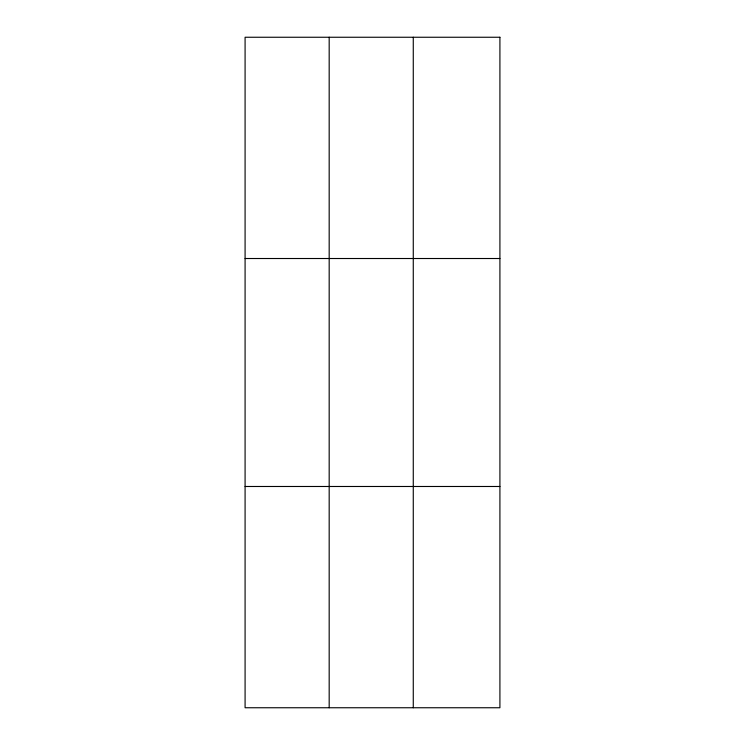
<?xml version="1.0" encoding="UTF-8"?>
<svg xmlns="http://www.w3.org/2000/svg" width="745" height="745" viewBox="0 0 745 745"><rect width="100%" height="100%" fill="white"/><g stroke="black" fill="none" stroke-linecap="round" stroke-linejoin="round"><path stroke-width="1.12" d="M329.178 707.75L329.178 37.25M413.27 707.75L413.27 37.25M245.086 258.515L499.914 258.515M245.086 486.485L499.914 486.485M499.914 37.25L499.914 707.75L245.086 707.75L245.086 37.25L499.914 37.25"/></g></svg>
